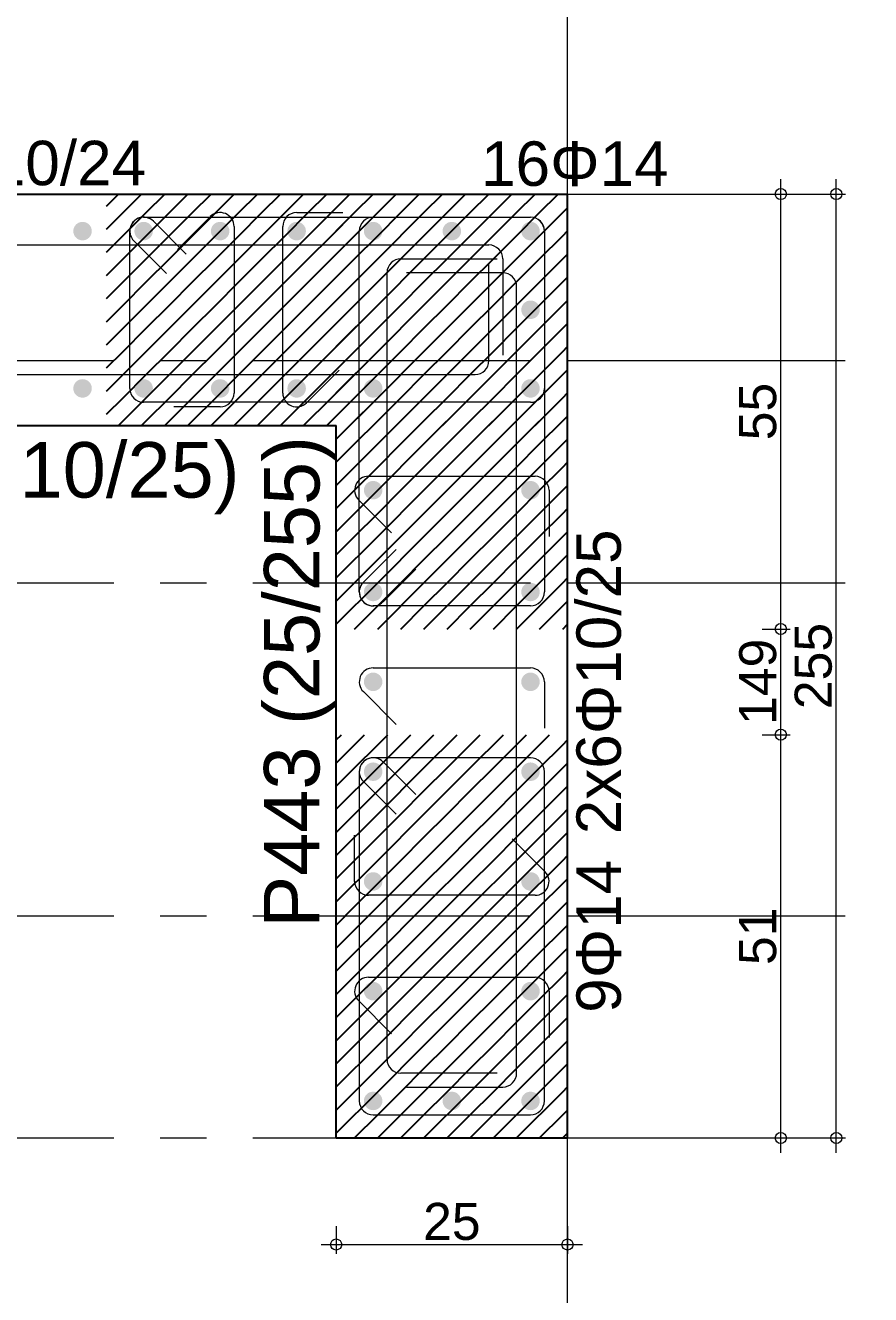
# Model space of a CAD drawing. Header units: millimetres. Extents: x 2232 to 85269, y -3593 to 5869.
# Drawn here: x 37088.7 to 37316.9, y 5166.7 to 5509.6 of the extents above; entities that cross this region are included whole.
import ezdxf

# ---------------------------------------------------------------- set-up
doc = ezdxf.new("R2010")
doc.units = ezdxf.units.MM
doc.linetypes.add('CENTER2', pattern=[112.5, 75, -12.5, 12.5, -12.5])
doc.linetypes.add('DASHDOT2', pattern=[12.7, 6.35, -3.175, 0, -3.175])
doc.layers.add('aks', color=251, linetype='DASHDOT2', lineweight=35)
for name, color, linetype in [('Donatı Yazısı', 7, 'Continuous'), ('Donatı Çizgisi', 7, 'Continuous'), ('Kolon', 7, 'Continuous'), ('Standart', 7, 'Continuous'), ('Ölçülendirme', 7, 'Continuous')]:
    doc.layers.add(name, color=color, linetype=linetype)
doc.styles.add('arial_1_18', font='arial.ttf', dxfattribs={"height": 0.2})

# ---------------------------------------------------------------- blocks, each defined once
blk = doc.blocks.new('IDE999Entity7088')
at = {"layer": 'aks', "color": 250, "linetype": 'CENTER2', "lineweight": 5}
for points in [[(29778.78, 2425), (30088.78, 2425)], [(30088.78, 2425), (30388.78, 2425)]]:
    blk.add_lwpolyline(points, dxfattribs=at)
blk = doc.blocks.new('IDE999Entity7089')
at = {"layer": 'aks', "color": 250, "linetype": 'CENTER2', "lineweight": 5}
for points in [[(29778.78, 2530), (30088.78, 2530)], [(30088.78, 2530), (30388.78, 2530)]]:
    blk.add_lwpolyline(points, dxfattribs=at)
blk = doc.blocks.new('IDE999Entity7090')
at = {"layer": 'aks', "color": 250, "linetype": 'CENTER2', "lineweight": 5}
for points in [[(29778.78, 2275), (30088.78, 2275)], [(30088.78, 2275), (30388.78, 2275)]]:
    blk.add_lwpolyline(points, dxfattribs=at)
blk = doc.blocks.new('IDE999Entity7091')
at = {"layer": 'aks', "color": 250, "linetype": 'CENTER2', "lineweight": 5}
for points in [[(29778.78, 2485), (30088.78, 2485)], [(30088.78, 2485), (30388.78, 2485)]]:
    blk.add_lwpolyline(points, dxfattribs=at)
blk = doc.blocks.new('IDE999Entity7092')
at = {"layer": 'aks', "color": 250, "linetype": 'CENTER2', "lineweight": 5}
for points in [[(29778.78, 2335), (30088.78, 2335)], [(30088.78, 2335), (30388.78, 2335)]]:
    blk.add_lwpolyline(points, dxfattribs=at)
blk = doc.blocks.new('IDE999Entity7094')
at = {"layer": 'aks', "color": 250, "linetype": 'CENTER2', "lineweight": 5}
for points in [[(30088.78, 2530), (30088.78, 2830)], [(30088.78, 2275), (30088.78, 2530)], [(30088.78, 1975), (30088.78, 2275)]]:
    blk.add_lwpolyline(points, dxfattribs=at)
blk = doc.blocks.new('IDE999Entity7099')
at = {"layer": 'Donatı Çizgisi', "linetype": 'Continuous', "lineweight": 5}
h = blk.add_hatch(color=5, dxfattribs=at)
edge = h.paths.add_edge_path(flags=0)
edge.add_arc((30036.28, 2520), 2.5, 0, 360)
h = blk.add_hatch(color=5, dxfattribs=at)
edge = h.paths.add_edge_path(flags=0)
edge.add_arc((30057.53, 2520), 2.5, 0, 360)
h = blk.add_hatch(color=5, dxfattribs=at)
edge = h.paths.add_edge_path(flags=0)
edge.add_arc((30078.78, 2520), 2.5, 0, 360)
h = blk.add_hatch(color=5, dxfattribs=at)
edge = h.paths.add_edge_path(flags=0)
edge.add_arc((30036.28, 2477.5), 2.5, 0, 360)
h = blk.add_hatch(color=5, dxfattribs=at)
edge = h.paths.add_edge_path(flags=0)
edge.add_arc((30078.78, 2477.5), 2.5, 0, 360)
h = blk.add_hatch(color=5, dxfattribs=at)
edge = h.paths.add_edge_path(flags=0)
edge.add_arc((30036.28, 2450), 2.5, 0, 360)
h = blk.add_hatch(color=5, dxfattribs=at)
edge = h.paths.add_edge_path(flags=0)
edge.add_arc((30078.78, 2450), 2.5, 0, 360)
h = blk.add_hatch(color=5, dxfattribs=at)
edge = h.paths.add_edge_path(flags=0)
edge.add_arc((30036.28, 2422.5), 2.5, 0, 360)
h = blk.add_hatch(color=5, dxfattribs=at)
edge = h.paths.add_edge_path(flags=0)
edge.add_arc((30078.78, 2422.5), 2.5, 0, 360)
h = blk.add_hatch(color=5, dxfattribs=at)
edge = h.paths.add_edge_path(flags=0)
edge.add_arc((30036.28, 2398.23), 2.5, 0, 360)
h = blk.add_hatch(color=5, dxfattribs=at)
edge = h.paths.add_edge_path(flags=0)
edge.add_arc((30078.78, 2398.23), 2.5, 0, 360)
h = blk.add_hatch(color=5, dxfattribs=at)
edge = h.paths.add_edge_path(flags=0)
edge.add_arc((30036.28, 2373.95), 2.5, 0, 360)
h = blk.add_hatch(color=5, dxfattribs=at)
edge = h.paths.add_edge_path(flags=0)
edge.add_arc((30078.78, 2373.95), 2.5, 0, 360)
h = blk.add_hatch(color=5, dxfattribs=at)
edge = h.paths.add_edge_path(flags=0)
edge.add_arc((30036.28, 2344.3), 2.5, 0, 360)
h = blk.add_hatch(color=5, dxfattribs=at)
edge = h.paths.add_edge_path(flags=0)
edge.add_arc((30078.78, 2344.3), 2.5, 0, 360)
h = blk.add_hatch(color=5, dxfattribs=at)
edge = h.paths.add_edge_path(flags=0)
edge.add_arc((30036.28, 2314.65), 2.5, 0, 360)
h = blk.add_hatch(color=5, dxfattribs=at)
edge = h.paths.add_edge_path(flags=0)
edge.add_arc((30078.78, 2314.65), 2.5, 0, 360)
h = blk.add_hatch(color=5, dxfattribs=at)
edge = h.paths.add_edge_path(flags=0)
edge.add_arc((30036.28, 2285), 2.5, 0, 360)
h = blk.add_hatch(color=5, dxfattribs=at)
edge = h.paths.add_edge_path(flags=0)
edge.add_arc((30057.53, 2285), 2.5, 0, 360)
h = blk.add_hatch(color=5, dxfattribs=at)
edge = h.paths.add_edge_path(flags=0)
edge.add_arc((30078.78, 2285), 2.5, 0, 360)
at = {"layer": 'Donatı Çizgisi', "color": 5, "linetype": 'Continuous', "lineweight": 5}
for points in [[(30036.28, 2523.75), (30078.78, 2523.75)], [(30032.53, 2422.5), (30032.53, 2520)], [(30082.53, 2520), (30082.53, 2422.5)], [(30033.63, 2425.15), (30042.47, 2433.99)], [(30047.77, 2428.69), (30038.94, 2419.85)], [(30078.78, 2418.75), (30036.28, 2418.75)], [(30078.78, 2377.7), (30036.28, 2377.7)], [(30047.77, 2367.77), (30038.94, 2376.61)], [(30032.53, 2373.95), (30032.53, 2285)], [(30082.53, 2285), (30082.53, 2373.95)], [(30033.63, 2371.3), (30042.47, 2362.46)], [(30036.28, 2281.25), (30078.78, 2281.25)]]:
    blk.add_lwpolyline(points, dxfattribs=at)
at = {"layer": 'Donatı Çizgisi', "color": 1, "linetype": 'Continuous', "lineweight": 5}
for points in [[(30043.78, 2512.5), (30069.78, 2512.5)], [(30040.03, 2296.25), (30040.03, 2508.75)], [(30071.28, 2508.75), (30045.28, 2508.75)], [(30075.03, 2292.5), (30075.03, 2505)], [(30035.03, 2453.75), (30080.03, 2453.75)], [(30083.78, 2450), (30083.78, 2437.5)], [(30041.22, 2438.51), (30032.38, 2447.35)], [(30036.28, 2401.98), (30078.78, 2401.98)], [(30082.53, 2398.23), (30082.53, 2385.73)], [(30042.47, 2386.74), (30033.63, 2395.58)], [(30031.28, 2344.3), (30031.28, 2356.8)], [(30073.85, 2355.79), (30082.69, 2346.95)], [(30080.03, 2340.55), (30035.03, 2340.55)], [(30035.03, 2318.4), (30080.03, 2318.4)], [(30083.78, 2314.65), (30083.78, 2302.15)], [(30041.22, 2303.16), (30032.38, 2312)], [(30069.78, 2292.5), (30043.78, 2292.5)], [(30045.28, 2288.75), (30071.28, 2288.75)]]:
    blk.add_lwpolyline(points, dxfattribs=at)
at = {"layer": 'Donatı Çizgisi', "color": 5, "linetype": 'Continuous', "lineweight": 5}
for centre, start, end in [((30036.28, 2520), 90, 180), ((30078.78, 2520), 0, 90), ((30036.28, 2422.5), 135, 270), ((30036.28, 2422.5), 180, 315), ((30078.78, 2422.5), 270, 0), ((30036.28, 2373.95), 45, 180), ((30036.28, 2373.95), 90, 225), ((30078.78, 2373.95), 0, 90), ((30036.28, 2285), 180, 270), ((30078.78, 2285), 270, 0)]:
    blk.add_arc(centre, 3.75, start, end, dxfattribs=at)
at = {"layer": 'Donatı Çizgisi', "color": 1, "linetype": 'Continuous', "lineweight": 5}
for centre, start, end in [((30043.78, 2508.75), 90, 180), ((30071.28, 2505), 0, 90), ((30035.03, 2450), 90, 225), ((30080.03, 2450), 0, 90), ((30036.28, 2398.23), 90, 225), ((30078.78, 2398.23), 0, 90), ((30080.03, 2344.3), 270, 45), ((30035.03, 2344.3), 180, 270), ((30035.03, 2314.65), 90, 225), ((30080.03, 2314.65), 0, 90), ((30043.78, 2296.25), 180, 270), ((30071.28, 2292.5), 270, 0)]:
    blk.add_arc(centre, 3.75, start, end, dxfattribs=at)
at = {"layer": 'Kolon', "color": 251, "linetype": 'Continuous', "lineweight": -3}
for points in [[(30026.28, 2526.28), (30030, 2530)], [(30031.25, 2525), (30036.25, 2530)], [(30037.5, 2525), (30042.5, 2530)], [(30043.75, 2525), (30048.75, 2530)], [(30050, 2525), (30055, 2530)], [(30056.25, 2525), (30061.25, 2530)], [(30062.5, 2525), (30067.5, 2530)], [(30068.75, 2525), (30073.75, 2530)], [(30075, 2525), (30080, 2530)], [(30081.25, 2525), (30086.25, 2530)], [(30026.28, 2513.78), (30037.5, 2525)], [(30026.28, 2520.03), (30031.25, 2525)], [(30037.5, 2512.5), (30050, 2525)], [(30037.5, 2518.75), (30043.75, 2525)], [(30050, 2512.5), (30062.5, 2525)], [(30050, 2518.75), (30056.25, 2525)], [(30062.5, 2512.5), (30075, 2525)], [(30062.5, 2518.75), (30068.75, 2525)], [(30075, 2512.5), (30087.5, 2525)], [(30075, 2518.75), (30081.25, 2525)], [(30087.5, 2525), (30088.78, 2526.28)], [(30031.25, 2512.5), (30037.5, 2518.75)], [(30043.75, 2512.5), (30050, 2518.75)], [(30056.25, 2512.5), (30062.5, 2518.75)], [(30068.75, 2512.5), (30075, 2518.75)], [(30081.25, 2512.5), (30087.5, 2518.75)], [(30087.5, 2518.75), (30088.78, 2520.03)], [(30087.5, 2512.5), (30088.78, 2513.78)], [(30026.28, 2501.28), (30037.5, 2512.5)], [(30026.28, 2507.53), (30031.25, 2512.5)], [(30037.5, 2500), (30050, 2512.5)], [(30037.5, 2506.25), (30043.75, 2512.5)], [(30050, 2500), (30062.5, 2512.5)], [(30050, 2506.25), (30056.25, 2512.5)], [(30062.5, 2500), (30075, 2512.5)], [(30062.5, 2506.25), (30068.75, 2512.5)], [(30075, 2500), (30087.5, 2512.5)], [(30075, 2506.25), (30081.25, 2512.5)], [(30087.5, 2506.25), (30088.78, 2507.53)], [(30031.25, 2500), (30037.5, 2506.25)], [(30043.75, 2500), (30050, 2506.25)], [(30056.25, 2500), (30062.5, 2506.25)], [(30068.75, 2500), (30075, 2506.25)], [(30081.25, 2500), (30087.5, 2506.25)], [(30026.28, 2488.78), (30037.5, 2500)], [(30026.28, 2495.03), (30031.25, 2500)], [(30037.5, 2487.5), (30050, 2500)], [(30037.5, 2493.75), (30043.75, 2500)], [(30050, 2487.5), (30062.5, 2500)], [(30050, 2493.75), (30056.25, 2500)], [(30062.5, 2487.5), (30075, 2500)], [(30062.5, 2493.75), (30068.75, 2500)], [(30075, 2487.5), (30087.5, 2500)], [(30075, 2493.75), (30081.25, 2500)], [(30087.5, 2500), (30088.78, 2501.28)], [(30031.25, 2487.5), (30037.5, 2493.75)], [(30043.75, 2487.5), (30050, 2493.75)], [(30056.25, 2487.5), (30062.5, 2493.75)], [(30068.75, 2487.5), (30075, 2493.75)], [(30081.25, 2487.5), (30087.5, 2493.75)], [(30087.5, 2493.75), (30088.78, 2495.03)], [(30026.28, 2476.28), (30037.5, 2487.5)], [(30026.28, 2482.53), (30031.25, 2487.5)], [(30037.5, 2475), (30050, 2487.5)], [(30037.5, 2481.25), (30043.75, 2487.5)], [(30050, 2475), (30062.5, 2487.5)], [(30050, 2481.25), (30056.25, 2487.5)], [(30062.5, 2475), (30075, 2487.5)], [(30062.5, 2481.25), (30068.75, 2487.5)], [(30075, 2475), (30087.5, 2487.5)], [(30075, 2481.25), (30081.25, 2487.5)], [(30087.5, 2487.5), (30088.78, 2488.78)], [(30031.25, 2475), (30037.5, 2481.25)], [(30043.75, 2475), (30050, 2481.25)], [(30056.25, 2475), (30062.5, 2481.25)], [(30068.75, 2475), (30075, 2481.25)], [(30081.25, 2475), (30087.5, 2481.25)], [(30087.5, 2481.25), (30088.78, 2482.53)], [(30087.5, 2475), (30088.78, 2476.28)], [(30026.28, 2463.78), (30037.5, 2475)], [(30026.28, 2470.03), (30031.25, 2475)], [(30037.5, 2462.5), (30050, 2475)], [(30037.5, 2468.75), (30043.75, 2475)], [(30050, 2462.5), (30062.5, 2475)], [(30050, 2468.75), (30056.25, 2475)], [(30062.5, 2462.5), (30075, 2475)], [(30062.5, 2468.75), (30068.75, 2475)], [(30075, 2462.5), (30087.5, 2475)], [(30075, 2468.75), (30081.25, 2475)], [(30087.5, 2468.75), (30088.78, 2470.03)], [(30031.25, 2462.5), (30037.5, 2468.75)], [(30043.75, 2462.5), (30050, 2468.75)], [(30056.25, 2462.5), (30062.5, 2468.75)], [(30068.75, 2462.5), (30075, 2468.75)], [(30081.25, 2462.5), (30087.5, 2468.75)], [(30026.28, 2451.28), (30037.5, 2462.5)], [(30026.28, 2457.53), (30031.25, 2462.5)], [(30037.5, 2450), (30050, 2462.5)], [(30037.5, 2456.25), (30043.75, 2462.5)], [(30050, 2450), (30062.5, 2462.5)], [(30050, 2456.25), (30056.25, 2462.5)], [(30062.5, 2450), (30075, 2462.5)], [(30062.5, 2456.25), (30068.75, 2462.5)], [(30075, 2450), (30087.5, 2462.5)], [(30075, 2456.25), (30081.25, 2462.5)], [(30087.5, 2462.5), (30088.78, 2463.78)], [(30031.25, 2450), (30037.5, 2456.25)], [(30043.75, 2450), (30050, 2456.25)], [(30056.25, 2450), (30062.5, 2456.25)], [(30068.75, 2450), (30075, 2456.25)], [(30081.25, 2450), (30087.5, 2456.25)], [(30087.5, 2456.25), (30088.78, 2457.53)], [(30026.28, 2438.78), (30037.5, 2450)], [(30026.28, 2445.03), (30031.25, 2450)], [(30037.5, 2437.5), (30050, 2450)], [(30037.5, 2443.75), (30043.75, 2450)], [(30050, 2437.5), (30062.5, 2450)], [(30050, 2443.75), (30056.25, 2450)], [(30062.5, 2437.5), (30075, 2450)], [(30062.5, 2443.75), (30068.75, 2450)], [(30075, 2437.5), (30087.5, 2450)], [(30075, 2443.75), (30081.25, 2450)], [(30087.5, 2450), (30088.78, 2451.28)], [(30087.5, 2443.75), (30088.78, 2445.03)], [(30031.25, 2437.5), (30037.5, 2443.75)], [(30043.75, 2437.5), (30050, 2443.75)], [(30056.25, 2437.5), (30062.5, 2443.75)], [(30068.75, 2437.5), (30075, 2443.75)], [(30081.25, 2437.5), (30087.5, 2443.75)], [(30087.5, 2437.5), (30088.78, 2438.78)], [(30026.28, 2426.28), (30037.5, 2437.5)], [(30026.28, 2432.53), (30031.25, 2437.5)], [(30037.5, 2425), (30050, 2437.5)], [(30037.5, 2431.25), (30043.75, 2437.5)], [(30050, 2425), (30062.5, 2437.5)], [(30050, 2431.25), (30056.25, 2437.5)], [(30062.5, 2425), (30075, 2437.5)], [(30062.5, 2431.25), (30068.75, 2437.5)], [(30075, 2425), (30087.5, 2437.5)], [(30075, 2431.25), (30081.25, 2437.5)], [(30031.25, 2425), (30037.5, 2431.25)], [(30043.75, 2425), (30050, 2431.25)], [(30056.25, 2425), (30062.5, 2431.25)], [(30068.75, 2425), (30075, 2431.25)], [(30081.25, 2425), (30087.5, 2431.25)], [(30087.5, 2431.25), (30088.78, 2432.53)], [(30026.28, 2413.78), (30037.5, 2425)], [(30026.28, 2420.03), (30031.25, 2425)], [(30037.5, 2412.5), (30050, 2425)], [(30037.5, 2418.75), (30043.75, 2425)], [(30050, 2412.5), (30062.5, 2425)], [(30050, 2418.75), (30056.25, 2425)], [(30062.5, 2412.5), (30075, 2425)], [(30062.5, 2418.75), (30068.75, 2425)], [(30075, 2412.5), (30087.5, 2425)], [(30075, 2418.75), (30081.25, 2425)], [(30087.5, 2425), (30088.78, 2426.28)], [(30031.25, 2412.5), (30037.5, 2418.75)], [(30043.75, 2412.5), (30050, 2418.75)], [(30056.25, 2412.5), (30062.5, 2418.75)], [(30068.75, 2412.5), (30075, 2418.75)], [(30081.25, 2412.5), (30087.5, 2418.75)], [(30087.5, 2418.75), (30088.78, 2420.03)], [(30087.5, 2412.5), (30088.78, 2413.78)], [(30026.28, 2376.28), (30033.95, 2383.95)], [(30026.28, 2382.53), (30027.7, 2383.95)], [(30037.5, 2375), (30046.45, 2383.95)], [(30037.5, 2381.25), (30040.2, 2383.95)], [(30050, 2375), (30058.95, 2383.95)], [(30050, 2381.25), (30052.7, 2383.95)], [(30062.5, 2375), (30071.45, 2383.95)], [(30062.5, 2381.25), (30065.2, 2383.95)], [(30075, 2375), (30083.95, 2383.95)], [(30075, 2381.25), (30077.7, 2383.95)], [(30031.25, 2375), (30037.5, 2381.25)], [(30043.75, 2375), (30050, 2381.25)], [(30056.25, 2375), (30062.5, 2381.25)], [(30068.75, 2375), (30075, 2381.25)], [(30081.25, 2375), (30087.5, 2381.25)], [(30087.5, 2381.25), (30088.78, 2382.53)], [(30026.28, 2363.78), (30037.5, 2375)], [(30026.28, 2370.03), (30031.25, 2375)], [(30037.5, 2362.5), (30050, 2375)], [(30037.5, 2368.75), (30043.75, 2375)], [(30050, 2362.5), (30062.5, 2375)], [(30050, 2368.75), (30056.25, 2375)], [(30062.5, 2362.5), (30075, 2375)], [(30062.5, 2368.75), (30068.75, 2375)], [(30075, 2362.5), (30087.5, 2375)], [(30075, 2368.75), (30081.25, 2375)], [(30087.5, 2375), (30088.78, 2376.28)], [(30087.5, 2368.75), (30088.78, 2370.03)], [(30031.25, 2362.5), (30037.5, 2368.75)], [(30043.75, 2362.5), (30050, 2368.75)], [(30056.25, 2362.5), (30062.5, 2368.75)], [(30068.75, 2362.5), (30075, 2368.75)], [(30081.25, 2362.5), (30087.5, 2368.75)], [(30087.5, 2362.5), (30088.78, 2363.78)], [(30026.28, 2351.28), (30037.5, 2362.5)], [(30026.28, 2357.53), (30031.25, 2362.5)], [(30037.5, 2350), (30050, 2362.5)], [(30037.5, 2356.25), (30043.75, 2362.5)], [(30050, 2350), (30062.5, 2362.5)], [(30050, 2356.25), (30056.25, 2362.5)], [(30062.5, 2350), (30075, 2362.5)], [(30062.5, 2356.25), (30068.75, 2362.5)], [(30075, 2350), (30087.5, 2362.5)], [(30075, 2356.25), (30081.25, 2362.5)], [(30031.25, 2350), (30037.5, 2356.25)], [(30043.75, 2350), (30050, 2356.25)], [(30056.25, 2350), (30062.5, 2356.25)], [(30068.75, 2350), (30075, 2356.25)], [(30081.25, 2350), (30087.5, 2356.25)], [(30087.5, 2356.25), (30088.78, 2357.53)], [(30026.28, 2338.78), (30037.5, 2350)], [(30026.28, 2345.03), (30031.25, 2350)], [(30037.5, 2337.5), (30050, 2350)], [(30037.5, 2343.75), (30043.75, 2350)], [(30050, 2337.5), (30062.5, 2350)], [(30050, 2343.75), (30056.25, 2350)], [(30062.5, 2337.5), (30075, 2350)], [(30062.5, 2343.75), (30068.75, 2350)], [(30075, 2337.5), (30087.5, 2350)], [(30075, 2343.75), (30081.25, 2350)], [(30087.5, 2350), (30088.78, 2351.28)], [(30031.25, 2337.5), (30037.5, 2343.75)], [(30043.75, 2337.5), (30050, 2343.75)], [(30056.25, 2337.5), (30062.5, 2343.75)], [(30068.75, 2337.5), (30075, 2343.75)], [(30081.25, 2337.5), (30087.5, 2343.75)], [(30087.5, 2343.75), (30088.78, 2345.03)], [(30087.5, 2337.5), (30088.78, 2338.78)], [(30026.28, 2326.28), (30037.5, 2337.5)], [(30026.28, 2332.53), (30031.25, 2337.5)], [(30037.5, 2325), (30050, 2337.5)], [(30037.5, 2331.25), (30043.75, 2337.5)], [(30050, 2325), (30062.5, 2337.5)], [(30050, 2331.25), (30056.25, 2337.5)], [(30062.5, 2325), (30075, 2337.5)], [(30062.5, 2331.25), (30068.75, 2337.5)], [(30075, 2325), (30087.5, 2337.5)], [(30075, 2331.25), (30081.25, 2337.5)], [(30087.5, 2331.25), (30088.78, 2332.53)], [(30031.25, 2325), (30037.5, 2331.25)], [(30043.75, 2325), (30050, 2331.25)], [(30056.25, 2325), (30062.5, 2331.25)], [(30068.75, 2325), (30075, 2331.25)], [(30081.25, 2325), (30087.5, 2331.25)], [(30026.28, 2313.78), (30037.5, 2325)], [(30026.28, 2320.03), (30031.25, 2325)], [(30037.5, 2312.5), (30050, 2325)], [(30037.5, 2318.75), (30043.75, 2325)], [(30050, 2312.5), (30062.5, 2325)], [(30050, 2318.75), (30056.25, 2325)], [(30062.5, 2312.5), (30075, 2325)], [(30062.5, 2318.75), (30068.75, 2325)], [(30075, 2312.5), (30087.5, 2325)], [(30075, 2318.75), (30081.25, 2325)], [(30087.5, 2325), (30088.78, 2326.28)], [(30031.25, 2312.5), (30037.5, 2318.75)], [(30043.75, 2312.5), (30050, 2318.75)], [(30056.25, 2312.5), (30062.5, 2318.75)], [(30068.75, 2312.5), (30075, 2318.75)], [(30081.25, 2312.5), (30087.5, 2318.75)], [(30087.5, 2318.75), (30088.78, 2320.03)], [(30026.28, 2301.28), (30037.5, 2312.5)], [(30026.28, 2307.53), (30031.25, 2312.5)], [(30037.5, 2300), (30050, 2312.5)], [(30037.5, 2306.25), (30043.75, 2312.5)], [(30050, 2300), (30062.5, 2312.5)], [(30050, 2306.25), (30056.25, 2312.5)], [(30062.5, 2300), (30075, 2312.5)], [(30062.5, 2306.25), (30068.75, 2312.5)], [(30075, 2300), (30087.5, 2312.5)], [(30075, 2306.25), (30081.25, 2312.5)], [(30087.5, 2312.5), (30088.78, 2313.78)], [(30031.25, 2300), (30037.5, 2306.25)], [(30043.75, 2300), (30050, 2306.25)], [(30056.25, 2300), (30062.5, 2306.25)], [(30068.75, 2300), (30075, 2306.25)], [(30081.25, 2300), (30087.5, 2306.25)], [(30087.5, 2306.25), (30088.78, 2307.53)], [(30087.5, 2300), (30088.78, 2301.28)], [(30026.28, 2288.78), (30037.5, 2300)], [(30026.28, 2295.03), (30031.25, 2300)], [(30037.5, 2287.5), (30050, 2300)], [(30037.5, 2293.75), (30043.75, 2300)], [(30050, 2287.5), (30062.5, 2300)], [(30050, 2293.75), (30056.25, 2300)], [(30062.5, 2287.5), (30075, 2300)], [(30062.5, 2293.75), (30068.75, 2300)], [(30075, 2287.5), (30087.5, 2300)], [(30075, 2293.75), (30081.25, 2300)], [(30087.5, 2293.75), (30088.78, 2295.03)], [(30031.25, 2287.5), (30037.5, 2293.75)], [(30043.75, 2287.5), (30050, 2293.75)], [(30056.25, 2287.5), (30062.5, 2293.75)], [(30068.75, 2287.5), (30075, 2293.75)], [(30081.25, 2287.5), (30087.5, 2293.75)], [(30026.28, 2276.28), (30037.5, 2287.5)], [(30026.28, 2282.53), (30031.25, 2287.5)], [(30037.5, 2275), (30050, 2287.5)], [(30037.5, 2281.25), (30043.75, 2287.5)], [(30050, 2275), (30062.5, 2287.5)], [(30050, 2281.25), (30056.25, 2287.5)], [(30062.5, 2275), (30075, 2287.5)], [(30062.5, 2281.25), (30068.75, 2287.5)], [(30075, 2275), (30087.5, 2287.5)], [(30075, 2281.25), (30081.25, 2287.5)], [(30087.5, 2287.5), (30088.78, 2288.78)], [(30031.25, 2275), (30037.5, 2281.25)], [(30043.75, 2275), (30050, 2281.25)], [(30056.25, 2275), (30062.5, 2281.25)], [(30068.75, 2275), (30075, 2281.25)], [(30081.25, 2275), (30087.5, 2281.25)], [(30087.5, 2281.25), (30088.78, 2282.53)], [(30087.5, 2275), (30088.78, 2276.28)]]:
    blk.add_lwpolyline(points, dxfattribs=at)
at = {"layer": 'Kolon', "color": 33, "linetype": 'Continuous', "lineweight": -3}
for points in [[(30088.78, 2467.5), (30088.78, 2530)], [(30026.28, 2275), (30026.28, 2467.5)], [(30088.78, 2275), (30088.78, 2467.5)], [(30026.28, 2275), (30088.78, 2275)]]:
    blk.add_lwpolyline(points, dxfattribs=at)
at = {"layer": 'Ölçülendirme', "color": 5, "linetype": 'Continuous', "lineweight": 5}
for points in [[(30146.38, 2271), (30146.38, 2534)], [(30161.38, 2271), (30161.38, 2534)], [(30141.38, 2530), (30148.88, 2530)], [(30156.38, 2530), (30163.88, 2530)], [(30141.38, 2412.5), (30148.88, 2412.5)], [(30141.38, 2383.95), (30148.88, 2383.95)], [(30141.38, 2275), (30148.88, 2275)], [(30156.38, 2275), (30163.88, 2275)], [(30026.28, 2251.2), (30026.28, 2243.7)], [(30088.78, 2251.2), (30088.78, 2243.7)], [(30022.28, 2246.2), (30092.78, 2246.2)]]:
    blk.add_lwpolyline(points, dxfattribs=at)
for centre in [(30146.38, 2530), (30161.38, 2530), (30146.38, 2412.5), (30146.38, 2383.95), (30146.38, 2275), (30161.38, 2275), (30026.28, 2246.2), (30088.78, 2246.2)]:
    blk.add_circle(centre, 1.5, dxfattribs=at)
at = {"layer": 'Donatı Yazısı', "color": 1, "linetype": 'Continuous', "lineweight": 5, "style": 'arial_1_18'}
for s, p in [('2x6Φ10/25', (30103.18, 2357.05)), ('9Φ14', (30103.18, 2308.81))]:
    blk.add_text(s, height=12, rotation=90, dxfattribs=at).set_placement(p)
at = {"layer": 'Kolon', "color": 1, "linetype": 'Continuous', "lineweight": 5, "style": 'arial_1_18'}
blk.add_text('P443 (25/255)', height=15, rotation=90, dxfattribs=at).set_placement((30021.78, 2331.83))
at = {"layer": 'Ölçülendirme', "color": 5, "linetype": 'Continuous', "lineweight": 5, "style": 'arial_1_18'}
for s, p in [('55', (30145.13, 2463.48)), ('255', (30160.13, 2390.85)), ('149', (30145.13, 2386.57)), ('51', (30145.13, 2321.71))]:
    blk.add_text(s, height=10, rotation=90, dxfattribs=at).set_placement(p)
blk.add_text('25', height=10, dxfattribs=at).set_placement((30049.76, 2247.45))

msp = doc.modelspace()

# ---------------------------------------------------------------- hatches: boundary and pattern name
at = {"layer": 'Donatı Çizgisi', "linetype": 'Continuous', "lineweight": 5}
h = msp.add_hatch(color=5, dxfattribs=at)
edge = h.paths.add_edge_path(flags=0)
edge.add_arc((37104.09, 5454), 2.5, 0, 360)
h = msp.add_hatch(color=5, dxfattribs=at)
edge = h.paths.add_edge_path(flags=0)
edge.add_arc((37120.59, 5454), 2.5, 0, 360)
h = msp.add_hatch(color=5, dxfattribs=at)
edge = h.paths.add_edge_path(flags=0)
edge.add_arc((37141.25, 5454), 2.5, 0, 360)
h = msp.add_hatch(color=5, dxfattribs=at)
edge = h.paths.add_edge_path(flags=0)
edge.add_arc((37161.92, 5454), 2.5, 0, 360)
h = msp.add_hatch(color=5, dxfattribs=at)
edge = h.paths.add_edge_path(flags=0)
edge.add_arc((37225.09, 5432.75), 2.5, 0, 360)
h = msp.add_hatch(color=5, dxfattribs=at)
edge = h.paths.add_edge_path(flags=0)
edge.add_arc((37104.09, 5411.5), 2.5, 0, 360)
h = msp.add_hatch(color=5, dxfattribs=at)
edge = h.paths.add_edge_path(flags=0)
edge.add_arc((37120.59, 5411.5), 2.5, 0, 360)
h = msp.add_hatch(color=5, dxfattribs=at)
edge = h.paths.add_edge_path(flags=0)
edge.add_arc((37141.25, 5411.5), 2.5, 0, 360)
h = msp.add_hatch(color=5, dxfattribs=at)
edge = h.paths.add_edge_path(flags=0)
edge.add_arc((37161.92, 5411.5), 2.5, 0, 360)

# ---------------------------------------------------------------- linework, layer by layer
at = {"layer": 'Donatı Çizgisi', "color": 5, "linetype": 'Continuous', "lineweight": 5}
for points in [[(37120.59, 5457.75), (37225.09, 5457.75)], [(37123.24, 5456.65), (37132.08, 5447.81)], [(37116.84, 5411.5), (37116.84, 5454)], [(37228.84, 5454), (37228.84, 5411.5)], [(37126.77, 5442.51), (37117.94, 5451.35)], [(37225.09, 5407.75), (37120.59, 5407.75)]]:
    msp.add_lwpolyline(points, dxfattribs=at)
at = {"layer": 'Donatı Çizgisi', "color": 1, "linetype": 'Continuous', "lineweight": 5}
for points in [[(37129.76, 5449.06), (37138.6, 5457.9)], [(37161.92, 5459), (37174.42, 5459)], [(37145, 5455.25), (37145, 5410.25)], [(37158.17, 5410.25), (37158.17, 5455.25)], [(36950.09, 5450.25), (37213.84, 5450.25)], [(37217.59, 5446.5), (37217.59, 5420.5)], [(37213.84, 5419), (37213.84, 5445)], [(36946.34, 5415.25), (37210.09, 5415.25)], [(37173.41, 5416.44), (37164.57, 5407.6)], [(37141.25, 5406.5), (37128.75, 5406.5)]]:
    msp.add_lwpolyline(points, dxfattribs=at)
at = {"layer": 'Donatı Çizgisi', "color": 5, "linetype": 'Continuous', "lineweight": 5}
for centre, start, end in [((37120.59, 5454), 90, 225), ((37120.59, 5454), 45, 180), ((37225.09, 5454), 0, 90), ((37120.59, 5411.5), 180, 270), ((37225.09, 5411.5), 270, 0)]:
    msp.add_arc(centre, 3.75, start, end, dxfattribs=at)
at = {"layer": 'Donatı Çizgisi', "color": 1, "linetype": 'Continuous', "lineweight": 5}
for centre, start, end in [((37141.25, 5455.25), 0, 135), ((37161.92, 5455.25), 90, 180), ((37213.84, 5446.5), 0, 90), ((37210.09, 5419), 270, 0), ((37141.25, 5410.25), 270, 0), ((37161.92, 5410.25), 180, 315)]:
    msp.add_arc(centre, 3.75, start, end, dxfattribs=at)
at = {"layer": 'Kolon', "color": 33, "linetype": 'Continuous', "lineweight": -3}
for points in [[(36987.59, 5464), (37172.59, 5464)], [(37172.59, 5464), (37235.09, 5464)], [(36987.59, 5401.5), (37172.59, 5401.5)]]:
    msp.add_lwpolyline(points, dxfattribs=at)
at = {"layer": 'Kolon', "color": 251, "linetype": 'Continuous', "lineweight": -3}
for points in [[(37110.59, 5460.78), (37113.8, 5464)], [(37115.05, 5459), (37120.05, 5464)], [(37121.3, 5459), (37126.3, 5464)], [(37127.55, 5459), (37132.55, 5464)], [(37133.8, 5459), (37138.8, 5464)], [(37140.05, 5459), (37145.05, 5464)], [(37146.3, 5459), (37151.3, 5464)], [(37152.55, 5459), (37157.55, 5464)], [(37158.8, 5459), (37163.8, 5464)], [(37165.05, 5459), (37170.05, 5464)], [(37171.3, 5459), (37176.3, 5464)], [(37177.55, 5459), (37182.55, 5464)], [(37183.8, 5459), (37188.8, 5464)], [(37190.05, 5459), (37195.05, 5464)], [(37196.3, 5459), (37201.3, 5464)], [(37202.55, 5459), (37207.55, 5464)], [(37208.8, 5459), (37213.8, 5464)], [(37215.05, 5459), (37220.05, 5464)], [(37221.3, 5459), (37226.3, 5464)], [(37227.55, 5459), (37232.55, 5464)], [(37233.8, 5459), (37235.09, 5460.28)], [(37110.59, 5448.28), (37121.3, 5459)], [(37110.59, 5454.53), (37115.05, 5459)], [(37121.3, 5446.5), (37133.8, 5459)], [(37121.3, 5452.75), (37127.55, 5459)], [(37133.8, 5446.5), (37146.3, 5459)], [(37133.8, 5452.75), (37140.05, 5459)], [(37146.3, 5446.5), (37158.8, 5459)], [(37146.3, 5452.75), (37152.55, 5459)], [(37158.8, 5446.5), (37171.3, 5459)], [(37158.8, 5452.75), (37165.05, 5459)], [(37171.3, 5446.5), (37183.8, 5459)], [(37171.3, 5452.75), (37177.55, 5459)], [(37183.8, 5446.5), (37196.3, 5459)], [(37183.8, 5452.75), (37190.05, 5459)], [(37196.3, 5446.5), (37208.8, 5459)], [(37196.3, 5452.75), (37202.55, 5459)], [(37208.8, 5446.5), (37221.3, 5459)], [(37208.8, 5452.75), (37215.05, 5459)], [(37221.3, 5446.5), (37233.8, 5459)], [(37221.3, 5452.75), (37227.55, 5459)], [(37115.05, 5446.5), (37121.3, 5452.75)], [(37127.55, 5446.5), (37133.8, 5452.75)], [(37140.05, 5446.5), (37146.3, 5452.75)], [(37152.55, 5446.5), (37158.8, 5452.75)], [(37165.05, 5446.5), (37171.3, 5452.75)], [(37177.55, 5446.5), (37183.8, 5452.75)], [(37190.05, 5446.5), (37196.3, 5452.75)], [(37202.55, 5446.5), (37208.8, 5452.75)], [(37215.05, 5446.5), (37221.3, 5452.75)], [(37227.55, 5446.5), (37233.8, 5452.75)], [(37233.8, 5452.75), (37235.09, 5454.03)], [(37110.59, 5435.78), (37121.3, 5446.5)], [(37110.59, 5442.03), (37115.05, 5446.5)], [(37121.3, 5434), (37133.8, 5446.5)], [(37121.3, 5440.25), (37127.55, 5446.5)], [(37133.8, 5434), (37146.3, 5446.5)], [(37133.8, 5440.25), (37140.05, 5446.5)], [(37146.3, 5434), (37158.8, 5446.5)], [(37146.3, 5440.25), (37152.55, 5446.5)], [(37158.8, 5434), (37171.3, 5446.5)], [(37158.8, 5440.25), (37165.05, 5446.5)], [(37171.3, 5434), (37183.8, 5446.5)], [(37171.3, 5440.25), (37177.55, 5446.5)], [(37183.8, 5434), (37196.3, 5446.5)], [(37183.8, 5440.25), (37190.05, 5446.5)], [(37196.3, 5434), (37208.8, 5446.5)], [(37196.3, 5440.25), (37202.55, 5446.5)], [(37208.8, 5434), (37221.3, 5446.5)], [(37208.8, 5440.25), (37215.05, 5446.5)], [(37221.3, 5434), (37233.8, 5446.5)], [(37221.3, 5440.25), (37227.55, 5446.5)], [(37233.8, 5446.5), (37235.09, 5447.78)], [(37115.05, 5434), (37121.3, 5440.25)], [(37127.55, 5434), (37133.8, 5440.25)], [(37140.05, 5434), (37146.3, 5440.25)], [(37152.55, 5434), (37158.8, 5440.25)], [(37165.05, 5434), (37171.3, 5440.25)], [(37177.55, 5434), (37183.8, 5440.25)], [(37190.05, 5434), (37196.3, 5440.25)], [(37202.55, 5434), (37208.8, 5440.25)], [(37215.05, 5434), (37221.3, 5440.25)], [(37227.55, 5434), (37233.8, 5440.25)], [(37233.8, 5440.25), (37235.09, 5441.53)], [(37233.8, 5434), (37235.09, 5435.28)], [(37110.59, 5423.28), (37121.3, 5434)], [(37110.59, 5429.53), (37115.05, 5434)], [(37121.3, 5421.5), (37133.8, 5434)], [(37121.3, 5427.75), (37127.55, 5434)], [(37133.8, 5421.5), (37146.3, 5434)], [(37133.8, 5427.75), (37140.05, 5434)], [(37146.3, 5421.5), (37158.8, 5434)], [(37146.3, 5427.75), (37152.55, 5434)], [(37158.8, 5421.5), (37171.3, 5434)], [(37158.8, 5427.75), (37165.05, 5434)], [(37171.3, 5421.5), (37183.8, 5434)], [(37171.3, 5427.75), (37177.55, 5434)], [(37183.8, 5421.5), (37196.3, 5434)], [(37183.8, 5427.75), (37190.05, 5434)], [(37196.3, 5421.5), (37208.8, 5434)], [(37196.3, 5427.75), (37202.55, 5434)], [(37208.8, 5421.5), (37221.3, 5434)], [(37208.8, 5427.75), (37215.05, 5434)], [(37221.3, 5421.5), (37233.8, 5434)], [(37221.3, 5427.75), (37227.55, 5434)], [(37233.8, 5427.75), (37235.09, 5429.03)], [(37115.05, 5421.5), (37121.3, 5427.75)], [(37127.55, 5421.5), (37133.8, 5427.75)], [(37140.05, 5421.5), (37146.3, 5427.75)], [(37152.55, 5421.5), (37158.8, 5427.75)], [(37165.05, 5421.5), (37171.3, 5427.75)], [(37177.55, 5421.5), (37183.8, 5427.75)], [(37190.05, 5421.5), (37196.3, 5427.75)], [(37202.55, 5421.5), (37208.8, 5427.75)], [(37215.05, 5421.5), (37221.3, 5427.75)], [(37227.55, 5421.5), (37233.8, 5427.75)], [(37110.59, 5410.78), (37121.3, 5421.5)], [(37110.59, 5417.03), (37115.05, 5421.5)], [(37121.3, 5409), (37133.8, 5421.5)], [(37121.3, 5415.25), (37127.55, 5421.5)], [(37133.8, 5409), (37146.3, 5421.5)], [(37133.8, 5415.25), (37140.05, 5421.5)], [(37146.3, 5409), (37158.8, 5421.5)], [(37146.3, 5415.25), (37152.55, 5421.5)], [(37158.8, 5409), (37171.3, 5421.5)], [(37158.8, 5415.25), (37165.05, 5421.5)], [(37171.3, 5409), (37183.8, 5421.5)], [(37171.3, 5415.25), (37177.55, 5421.5)], [(37183.8, 5409), (37196.3, 5421.5)], [(37183.8, 5415.25), (37190.05, 5421.5)], [(37196.3, 5409), (37208.8, 5421.5)], [(37196.3, 5415.25), (37202.55, 5421.5)], [(37208.8, 5409), (37221.3, 5421.5)], [(37208.8, 5415.25), (37215.05, 5421.5)], [(37221.3, 5409), (37233.8, 5421.5)], [(37221.3, 5415.25), (37227.55, 5421.5)], [(37233.8, 5421.5), (37235.09, 5422.78)], [(37115.05, 5409), (37121.3, 5415.25)], [(37127.55, 5409), (37133.8, 5415.25)], [(37140.05, 5409), (37146.3, 5415.25)], [(37152.55, 5409), (37158.8, 5415.25)], [(37165.05, 5409), (37171.3, 5415.25)], [(37177.55, 5409), (37183.8, 5415.25)], [(37190.05, 5409), (37196.3, 5415.25)], [(37202.55, 5409), (37208.8, 5415.25)], [(37215.05, 5409), (37221.3, 5415.25)], [(37227.55, 5409), (37233.8, 5415.25)], [(37233.8, 5415.25), (37235.09, 5416.53)], [(37110.59, 5404.53), (37115.05, 5409)], [(37113.8, 5401.5), (37121.3, 5409)], [(37121.3, 5402.75), (37127.55, 5409)], [(37126.3, 5401.5), (37133.8, 5409)], [(37133.8, 5402.75), (37140.05, 5409)], [(37138.8, 5401.5), (37146.3, 5409)], [(37146.3, 5402.75), (37152.55, 5409)], [(37151.3, 5401.5), (37158.8, 5409)], [(37158.8, 5402.75), (37165.05, 5409)], [(37163.8, 5401.5), (37171.3, 5409)], [(37171.3, 5402.75), (37177.55, 5409)], [(37176.3, 5401.5), (37183.8, 5409)], [(37183.8, 5402.75), (37190.05, 5409)], [(37188.8, 5401.5), (37196.3, 5409)], [(37196.3, 5402.75), (37202.55, 5409)], [(37201.3, 5401.5), (37208.8, 5409)], [(37208.8, 5402.75), (37215.05, 5409)], [(37213.8, 5401.5), (37221.3, 5409)], [(37221.3, 5402.75), (37227.55, 5409)], [(37226.3, 5401.5), (37233.8, 5409)], [(37233.8, 5409), (37235.09, 5410.28)], [(37120.05, 5401.5), (37121.3, 5402.75)], [(37132.55, 5401.5), (37133.8, 5402.75)], [(37145.05, 5401.5), (37146.3, 5402.75)], [(37157.55, 5401.5), (37158.8, 5402.75)], [(37170.05, 5401.5), (37171.3, 5402.75)], [(37182.55, 5401.5), (37183.8, 5402.75)], [(37195.05, 5401.5), (37196.3, 5402.75)], [(37207.55, 5401.5), (37208.8, 5402.75)], [(37220.05, 5401.5), (37221.3, 5402.75)], [(37232.55, 5401.5), (37233.8, 5402.75)], [(37233.8, 5402.75), (37235.09, 5404.03)]]:
    msp.add_lwpolyline(points, dxfattribs=at)

# ---------------------------------------------------------------- block references
at = {"layer": 'aks'}
for name in ['IDE999Entity7094', 'IDE999Entity7089', 'IDE999Entity7091', 'IDE999Entity7088', 'IDE999Entity7092', 'IDE999Entity7090']:
    msp.add_blockref(name, (7146.3, 2934), dxfattribs=at)
at = {"layer": 'Standart'}
msp.add_blockref('IDE999Entity7099', (7146.3, 2934), dxfattribs=at)

# ---------------------------------------------------------------- texts
at = {"layer": 'Donatı Yazısı', "color": 1, "linetype": 'Continuous', "lineweight": 5, "style": 'arial_1_18'}
for s, p in [('2x8Φ10/24', (37038.91, 5466.4)), ('16Φ14', (37211.72, 5466.23))]:
    msp.add_text(s, height=12, dxfattribs=at).set_placement(p)
at = {"layer": 'Kolon', "color": 1, "linetype": 'Continuous', "lineweight": 5, "style": 'arial_1_18'}
msp.add_text('P408 (310/25)', height=15, dxfattribs=at).set_placement((37013.69, 5382))

doc.saveas('drawing.dxf')
